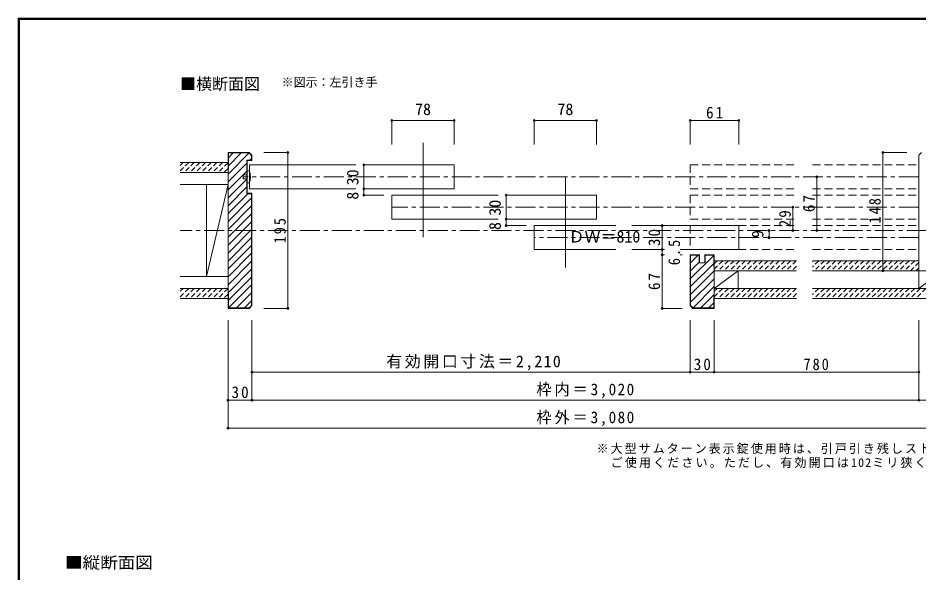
# Model space of a CAD drawing. Units: millimetres at full size, sheet at 1:5. Extents: x -973 to 977, y -718 to 696.
# Drawn here: x -973 to 155, y 1 to 696 of the extents above; entities that cross this region are included whole.
import ezdxf
from ezdxf.enums import TextEntityAlignment as Align

# ---------------------------------------------------------------- set-up
doc = ezdxf.new("R2010")
doc.units = ezdxf.units.MM
doc.header["$LTSCALE"] = 5
doc.header["$PDMODE"] = 32
doc.header["$PDSIZE"] = 2.5
for name, pattern in [('CHAIN1', [8, 5, -1, 1, -1]), ('DASHED1', [1.8, 1.2, -0.6]), ('DASHED2', [3, 2, -1])]:
    doc.linetypes.add(name, pattern=pattern)
for name, color, linetype, lineweight in [('0-1_通り芯', 4, 'CHAIN1', 9), ('0-2_柱', 7, 'Continuous', 9), ('0-3_仕上げ', 2, 'Continuous', 9), ('0-4_枠', 3, 'Continuous', 9), ('0-6_扉', 6, 'Continuous', 9), ('0-7_金物', 7, 'Continuous', 9), ('0-A_文字', 7, 'Continuous', 9), ('0-B_寸法', 7, 'Continuous', 9), ('0-C_ハッチ', 4, 'DASHED1', 9), ('F-0_補助線', 7, 'Continuous', 9)]:
    doc.layers.add(name, color=color, linetype=linetype, lineweight=lineweight)
doc.styles.add('ＭＳ ゴシック', font='')
doc.styles.get('ＭＳ ゴシック').set_extended_font_data('MS Gothic')

msp = doc.modelspace()

# ---------------------------------------------------------------- linework, layer by layer
at = {"layer": '0-1_通り芯'}
msp.add_line((244.795, 430), (-770.339, 430), dxfattribs=at)
at = {"layer": '0-2_柱'}
for p, q in [((-770.339, 487.5), (-710.339, 487.5)), ((-737.339, 372.5), (-737.339, 487.5)), ((-710.339, 487.5), (-737.339, 372.5)), ((-710.339, 487.5), (-710.339, 372.5)), ((-710.339, 372.5), (-770.339, 372.5)), ((-101.489, 357.5), (-71.489, 379.5)), ((154.795, 357.5), (184.795, 379.5))]:
    msp.add_line(p, q, dxfattribs=at)
at = {"layer": '0-2_柱', "color": 3}
for p, q in [((-71.489, 379.5), (-71.489, 357.5)), ((154.795, 357.5), (154.795, 379.5))]:
    msp.add_line(p, q, dxfattribs=at)
at = {"layer": '0-3_仕上げ'}
for p, q in [((-770.339, 515), (-710.339, 515)), ((-710.339, 515), (-710.339, 502.5)), ((-770.339, 502.5), (-710.339, 502.5)), ((-101.489, 392), (-101.489, 379.5)), ((1.653, 392), (-101.489, 392)), ((154.795, 392), (21.653, 392)), ((1.653, 379.5), (-101.489, 379.5)), ((154.795, 379.5), (21.653, 379.5)), ((-770.339, 357.5), (-710.339, 357.5)), ((-710.339, 357.5), (-710.339, 345)), ((-101.489, 357.5), (-101.489, 345)), ((1.653, 357.5), (-101.489, 357.5)), ((244.795, 357.5), (21.653, 357.5)), ((-770.339, 345), (-710.339, 345)), ((1.653, 345), (-101.489, 345)), ((244.795, 345), (21.653, 345))]:
    msp.add_line(p, q, dxfattribs=at)
at = {"layer": '0-4_枠'}
for p, q in [((-710.339, 527.5), (-710.339, 332.5)), ((-683.839, 527.5), (-710.339, 527.5)), ((-709.839, 527), (-709.839, 507.5)), ((-684.046, 527), (-709.839, 527)), ((-684.046, 527), (-680.839, 523.793)), ((-683.839, 527.5), (-680.339, 524)), ((-680.839, 523.793), (-680.839, 518)), ((-680.339, 524), (-680.339, 517.5)), ((158.295, 527.5), (154.795, 524)), ((154.795, 524), (154.795, 379.5)), ((-686.839, 518), (-680.839, 518)), ((-686.839, 476), (-686.839, 518)), ((-710.339, 507.5), (-709.839, 507.5)), ((-686.839, 476), (-680.839, 476)), ((-686.339, 476.5), (-680.339, 476.5)), ((-680.839, 336.207), (-680.839, 476)), ((-680.339, 336), (-680.339, 476.5)), ((-131.489, 336), (-131.489, 399.5)), ((-130.989, 336.207), (-130.989, 399)), ((-120.439, 399), (-130.989, 399)), ((-120.439, 389.5), (-120.439, 399)), ((-112.539, 399), (-101.989, 399)), ((-101.989, 384.5), (-101.989, 399)), ((-101.489, 332.5), (-101.489, 399.5)), ((-101.989, 384.5), (-101.489, 384.5)), ((184.795, 379.5), (154.795, 379.5)), ((-709.839, 352.5), (-710.339, 352.5)), ((-709.839, 352.5), (-709.839, 333)), ((-101.989, 347.5), (-101.489, 347.5)), ((-101.989, 333), (-101.989, 347.5)), ((-683.839, 332.5), (-710.339, 332.5)), ((-684.046, 333), (-709.839, 333)), ((-684.046, 333), (-680.839, 336.207)), ((-683.839, 332.5), (-680.339, 336))]:
    msp.add_line(p, q, dxfattribs=at)
for points in [[(-686.339, 476.5), (-686.339, 517.5), (-680.339, 517.5)], [(-119.939, 389.5), (-119.939, 399.5), (-131.489, 399.5)], [(-120.439, 389.5), (-112.539, 389.5), (-112.539, 399)], [(-113.039, 389.5), (-113.039, 399.5), (-101.489, 399.5)], [(-131.489, 336), (-127.989, 332.5), (-101.489, 332.5)], [(-130.989, 336.207), (-127.782, 333), (-101.989, 333)]]:
    msp.add_lwpolyline(points, dxfattribs=at)
at = {"layer": '0-6_扉', "color": 3}
for p, q in [((-466.055, 539.5), (-466.055, 421.5)), ((-287.772, 496.5), (-287.772, 383.5))]:
    msp.add_line(p, q, dxfattribs=at)
at = {"layer": '0-6_扉'}
for p, q in [((-683.339, 512), (-683.339, 482)), ((-683.339, 512), (-550.197, 512)), ((-530.197, 512), (-427.055, 512)), ((-427.055, 512), (-427.055, 482)), ((-683.339, 482), (-550.197, 482)), ((-530.197, 482), (-427.055, 482)), ((-505.055, 474), (-505.055, 444)), ((-505.055, 474), (-371.914, 474)), ((-351.914, 474), (-248.772, 474)), ((-248.772, 474), (-248.772, 444)), ((-505.055, 444), (-371.914, 444)), ((-351.914, 444), (-248.772, 444)), ((-326.772, 436), (-326.772, 406)), ((-326.772, 436), (-224.761, 436)), ((-204.761, 436), (-70.489, 436)), ((-70.489, 436), (-70.489, 406)), ((-326.772, 406), (-224.761, 406)), ((-204.761, 406), (-163.75, 406)), ((-144.182, 406), (-70.489, 406))]:
    msp.add_line(p, q, dxfattribs=at)
at = {"layer": '0-6_扉', "color": 2, "linetype": 'DASHED2'}
for p, q in [((-131.489, 512), (-131.489, 482)), ((-131.489, 512), (1.653, 512)), ((21.653, 512), (154.795, 512)), ((154.795, 512), (154.795, 482)), ((-131.489, 482), (1.653, 482)), ((-131.489, 474), (-131.489, 444)), ((-131.489, 474), (1.653, 474)), ((21.653, 482), (154.795, 482)), ((21.653, 474), (154.795, 474)), ((154.795, 474), (154.795, 444)), ((-131.489, 444), (1.653, 444)), ((21.653, 444), (154.795, 444)), ((-131.489, 436), (-131.489, 406)), ((-131.489, 436), (1.653, 436)), ((21.653, 436), (154.795, 436)), ((154.795, 436), (154.795, 406)), ((-131.489, 406), (1.653, 406)), ((21.653, 406), (154.795, 406))]:
    msp.add_line(p, q, dxfattribs=at)
at = {"layer": '0-7_金物'}
for p, q in [((-691.339, 499.5), (-686.339, 499.5)), ((-691.339, 494.5), (-691.339, 499.5)), ((-686.339, 504.5), (-686.339, 489.5)), ((-683.339, 504.5), (-686.339, 504.5)), ((-686.339, 494.5), (-691.339, 494.5)), ((-686.339, 489.5), (-683.339, 489.5))]:
    msp.add_line(p, q, dxfattribs=at)
msp.add_arc((-710.964, 497), 28.625, 344.81071, 15.18929, dxfattribs=at)
at = {"layer": '0-B_寸法', "color": 4}
for p, q in [((-505.055, 537.5), (-505.055, 567.5)), ((-505.055, 567.5), (-427.055, 567.5)), ((-427.055, 537.5), (-427.055, 567.5)), ((-326.772, 537.5), (-326.772, 567.5)), ((-326.772, 567.5), (-248.772, 567.5)), ((-248.772, 537.5), (-248.772, 567.5)), ((-131.489, 567.5), (-70.489, 567.5)), ((-131.489, 567.5), (-131.489, 537.5)), ((-70.489, 567.5), (-70.489, 537.5)), ((-635.339, 527.5), (-665.339, 527.5)), ((-635.339, 527.5), (-635.339, 332.5)), ((109.795, 527.5), (109.795, 379.5)), ((109.795, 527.5), (139.795, 527.5)), ((-540.102, 512), (-540.102, 474)), ((-515.055, 512), (-540.102, 512)), ((27.207, 497), (27.207, 430)), ((-515.055, 482), (-540.102, 482)), ((-540.102, 474), (-515.055, 474)), ((-361.818, 474), (-361.818, 436)), ((-336.772, 474), (-361.818, 474)), ((-2.793, 459), (-2.793, 430)), ((-336.772, 444), (-361.818, 444)), ((-361.818, 436), (-336.772, 436)), ((-166.535, 436), (-141.489, 436)), ((-166.535, 436), (-166.535, 406)), ((-32.793, 430), (-32.793, 421)), ((-166.535, 406), (-166.535, 399.5)), ((-166.535, 406), (-163.75, 406)), ((-166.535, 399.5), (-163.75, 399.5)), ((-166.535, 399.5), (-166.535, 332.5)), ((-144.182, 406), (-141.489, 406)), ((-144.182, 399.5), (-141.489, 399.5)), ((109.795, 379.5), (139.795, 379.5)), ((-635.339, 332.5), (-665.339, 332.5)), ((-166.535, 332.5), (-141.489, 332.5)), ((-710.339, 182.5), (-710.339, 317.5)), ((-680.339, 217.5), (-680.339, 317.5)), ((-131.489, 252.5), (-131.489, 317.5)), ((-101.489, 252.5), (-101.489, 317.5)), ((154.795, 217.5), (154.795, 317.5)), ((-680.339, 252.5), (-131.489, 252.5)), ((-131.489, 252.5), (-101.489, 252.5)), ((-101.489, 252.5), (154.795, 252.5)), ((-680.339, 217.5), (-710.339, 217.5)), ((154.795, 217.5), (-680.339, 217.5)), ((184.795, 217.5), (154.795, 217.5)), ((-710.339, 182.5), (184.795, 182.5))]:
    msp.add_line(p, q, dxfattribs=at)
at = {"layer": '0-B_寸法', "color": 4, "linetype": 'CHAIN1'}
for p, q in [((154.795, 497), (-691.339, 497)), ((154.795, 459), (-505.055, 459)), ((154.795, 421), (-326.772, 421))]:
    msp.add_line(p, q, dxfattribs=at)
at = {"layer": '0-B_寸法'}
for p in [(-505.055, 567.5), (-427.055, 567.5), (-326.772, 567.5), (-248.772, 567.5), (-131.489, 567.5), (-70.489, 567.5), (-635.339, 527.5), (109.795, 527.5), (-540.102, 512), (27.207, 497), (-540.102, 482), (-540.102, 474), (-361.818, 474), (-2.793, 459), (-361.818, 444), (-361.818, 436), (-166.535, 436), (-32.793, 430), (-2.793, 430), (27.207, 430), (-32.793, 421), (-166.535, 406), (-166.535, 399.5), (109.795, 379.5), (-635.339, 332.5), (-166.535, 332.5), (-680.339, 252.5), (-131.489, 252.5), (-101.489, 252.5), (154.795, 252.5), (-710.339, 217.5), (-680.339, 217.5), (154.795, 217.5), (-710.339, 182.5)]:
    msp.add_point(p, dxfattribs=at)
at = {"layer": '0-C_ハッチ', "linetype": 'Continuous'}
for p, q in [((-710.339, 500.567), (-683.906, 527)), ((-709.839, 520.866), (-703.705, 527)), ((-709.839, 510.967), (-693.805, 527)), ((-683.006, 518), (-680.839, 520.168)), ((-710.339, 490.668), (-686.839, 514.168)), ((-710.339, 480.768), (-686.839, 504.268)), ((-710.339, 470.869), (-686.839, 494.369)), ((-710.339, 460.969), (-686.839, 484.469)), ((-710.339, 451.07), (-685.408, 476)), ((-710.339, 441.17), (-680.839, 470.67)), ((-710.339, 431.271), (-680.839, 460.771)), ((-710.339, 421.371), (-680.839, 450.871)), ((-710.339, 411.472), (-680.839, 440.972)), ((-710.339, 401.572), (-680.839, 431.072)), ((-710.339, 391.673), (-680.839, 421.173)), ((-710.339, 381.773), (-680.839, 411.273)), ((-710.339, 371.874), (-680.839, 401.374)), ((-130.989, 389.525), (-121.513, 399)), ((-130.989, 369.726), (-101.989, 398.726)), ((-112.539, 398.075), (-111.614, 399)), ((-710.339, 361.974), (-680.839, 391.474)), ((-130.989, 379.625), (-120.776, 389.837)), ((-130.989, 359.826), (-101.989, 388.826)), ((-709.913, 352.5), (-680.839, 381.575)), ((-130.989, 349.927), (-101.989, 378.927)), ((-709.839, 342.675), (-680.839, 371.675)), ((-709.614, 333), (-680.839, 361.776)), ((-130.989, 340.027), (-101.489, 369.527)), ((-699.715, 333), (-680.839, 351.876)), ((-127.949, 333.167), (-101.489, 359.628)), ((-689.815, 333), (-680.839, 341.977)), ((-118.217, 333), (-101.489, 349.728)), ((-108.317, 333), (-101.989, 339.329))]:
    msp.add_line(p, q, dxfattribs=at)
at = {"layer": '0-C_ハッチ'}
for p, q in [((-766.689, 515), (-770.339, 511.351)), ((-759.618, 515), (-770.339, 504.279)), ((-752.547, 515), (-765.047, 502.5)), ((-745.476, 515), (-757.976, 502.5)), ((-738.405, 515), (-750.905, 502.5)), ((-731.334, 515), (-743.834, 502.5)), ((-724.263, 515), (-736.763, 502.5)), ((-717.192, 515), (-729.692, 502.5)), ((-710.339, 514.782), (-722.621, 502.5)), ((-710.339, 507.711), (-715.55, 502.5)), ((-97.839, 392), (-101.489, 388.351)), ((-90.768, 392), (-101.489, 381.279)), ((-83.697, 392), (-96.197, 379.5)), ((-76.626, 392), (-89.126, 379.5)), ((-69.555, 392), (-82.055, 379.5)), ((-62.484, 392), (-74.984, 379.5)), ((-55.413, 392), (-67.913, 379.5)), ((-48.342, 392), (-60.842, 379.5)), ((-41.271, 392), (-53.771, 379.5)), ((-34.2, 392), (-46.7, 379.5)), ((-27.129, 392), (-39.629, 379.5)), ((-20.057, 392), (-32.557, 379.5)), ((-12.986, 392), (-25.486, 379.5)), ((-5.915, 392), (-18.415, 379.5)), ((1.156, 392), (-11.344, 379.5)), ((1.653, 385.426), (-4.273, 379.5)), ((22.369, 392), (21.653, 391.284)), ((29.44, 392), (21.653, 384.213)), ((36.511, 392), (24.011, 379.5)), ((43.582, 392), (31.082, 379.5)), ((50.653, 392), (38.153, 379.5)), ((57.724, 392), (45.224, 379.5)), ((64.795, 392), (52.295, 379.5)), ((71.866, 392), (59.366, 379.5)), ((78.937, 392), (66.437, 379.5)), ((86.009, 392), (73.509, 379.5)), ((93.08, 392), (80.58, 379.5)), ((100.151, 392), (87.651, 379.5)), ((107.222, 392), (94.722, 379.5)), ((114.293, 392), (101.793, 379.5)), ((121.364, 392), (108.864, 379.5)), ((128.435, 392), (115.935, 379.5)), ((135.506, 392), (123.006, 379.5)), ((142.577, 392), (130.077, 379.5)), ((149.648, 392), (137.148, 379.5)), ((154.795, 390.075), (144.219, 379.5)), ((154.795, 383.004), (151.29, 379.5)), ((-766.689, 357.5), (-770.339, 353.851)), ((-759.618, 357.5), (-770.339, 346.779)), ((-752.547, 357.5), (-765.047, 345)), ((-745.476, 357.5), (-757.976, 345)), ((-738.405, 357.5), (-750.905, 345)), ((-731.334, 357.5), (-743.834, 345)), ((-724.263, 357.5), (-736.763, 345)), ((-717.192, 357.5), (-729.692, 345)), ((-710.339, 357.282), (-722.621, 345)), ((-710.339, 350.211), (-715.55, 345)), ((-97.839, 357.5), (-101.489, 353.851)), ((-90.768, 357.5), (-101.489, 346.779)), ((-83.697, 357.5), (-96.197, 345)), ((-76.626, 357.5), (-89.126, 345)), ((-69.555, 357.5), (-82.055, 345)), ((-62.484, 357.5), (-74.984, 345)), ((-55.413, 357.5), (-67.913, 345)), ((-48.342, 357.5), (-60.842, 345)), ((-41.271, 357.5), (-53.771, 345)), ((-34.2, 357.5), (-46.7, 345)), ((-27.129, 357.5), (-39.629, 345)), ((-20.057, 357.5), (-32.557, 345)), ((-12.986, 357.5), (-25.486, 345)), ((-5.915, 357.5), (-18.415, 345)), ((1.156, 357.5), (-11.344, 345)), ((1.653, 350.926), (-4.273, 345)), ((22.369, 357.5), (21.653, 356.784)), ((29.44, 357.5), (21.653, 349.713)), ((36.511, 357.5), (24.011, 345)), ((43.582, 357.5), (31.082, 345)), ((50.653, 357.5), (38.153, 345)), ((57.724, 357.5), (45.224, 345)), ((64.795, 357.5), (52.295, 345)), ((71.866, 357.5), (59.366, 345)), ((78.937, 357.5), (66.437, 345)), ((86.009, 357.5), (73.509, 345)), ((93.08, 357.5), (80.58, 345)), ((100.151, 357.5), (87.651, 345)), ((107.222, 357.5), (94.722, 345)), ((114.293, 357.5), (101.793, 345)), ((121.364, 357.5), (108.864, 345)), ((128.435, 357.5), (115.935, 345)), ((135.506, 357.5), (123.006, 345)), ((142.577, 357.5), (130.077, 345)), ((149.648, 357.5), (137.148, 345)), ((156.719, 357.5), (144.219, 345)), ((163.79, 357.5), (151.29, 345))]:
    msp.add_line(p, q, dxfattribs=at)
at = {"layer": 'F-0_補助線', "color": 6}
for p, q in [((-973.347, 695.833), (-973.347, -700.833)), ((-973.347, 695.833), (976.653, 695.833)), ((-973.347, 695), (976.653, 695)), ((-973.347, 694.167), (976.653, 694.167)), ((-972.514, 695.833), (-972.514, -700.833)), ((-971.68, 695.833), (-971.68, -700.833))]:
    msp.add_line(p, q, dxfattribs=at)

# ---------------------------------------------------------------- texts
at = {"layer": '0-A_文字', "style": 'ＭＳ ゴシック'}
for s, height, p in [('■横断面図', 14.66, (-770.339, 601.667)), ('※図示：左引き手', 11, (-643.222, 606.667)), ('ＤＷ＝810', 14.66, (-283.856, 410.469))]:
    msp.add_text(s, height=height, dxfattribs=at).set_placement(p, align=Align.BOTTOM_LEFT)
at = {"layer": '0-A_文字', "style": 'ＭＳ ゴシック', "width": 1.1}
msp.add_text('■縦断面図', height=14.66, dxfattribs=at).set_placement((-914.464, 2.5), align=Align.BOTTOM_LEFT)
at = {"layer": '0-A_文字', "char_height": 11, "attachment_point": 7, "style": 'ＭＳ ゴシック'}
for s, insert in [('\\T1.17;※大型サムターン表示錠使用時は、引戸引き残しストッパーを', (-248.704, 150.114)), ('\\T1.18;\u3000ご使用ください。ただし、有効開口は102ミリ狭くなります。', (-248.704, 132.614))]:
    msp.add_mtext(s, dxfattribs=dict(at, insert=insert))
at = {"layer": '0-B_寸法', "style": 'ＭＳ ゴシック'}
for p in [(-476.055, 570), (-297.772, 570)]:
    msp.add_text('78', height=14.66, dxfattribs=at).set_placement(p, align=Align.BOTTOM_LEFT)
for s, p in [('30', (-542.602, 486.5)), ('8', (-542.602, 468.5)), ('30', (-364.318, 448.5)), ('8', (-364.318, 430.5)), ('9', (-35.293, 420.5))]:
    msp.add_text(s, height=14.66, rotation=90, dxfattribs=at).set_placement(p, align=Align.BOTTOM_LEFT)
at = {"layer": '0-B_寸法', "char_height": 14.66, "attachment_point": 7, "style": 'ＭＳ ゴシック'}
for s, insert in [('\\T1.27;\\W0.95;61', (-111.614, 570)), ('\\T1.16;有効開口寸法＝2,210', (-512.164, 255)), ('\\T1.27;\\W0.95;30', (-127.114, 255)), ('\\T1.27;\\W0.9;780', (10.403, 255)), ('\\T1.19;\\W0.95;枠内＝3,020', (-324.022, 220)), ('\\T1.27;\\W0.95;30', (-705.964, 220)), ('\\T1.19;\\W0.95;枠外＝3,080', (-324.022, 185))]:
    msp.add_mtext(s, dxfattribs=dict(at, insert=insert))
at = {"layer": '0-B_寸法', "char_height": 14.66, "attachment_point": 7, "rotation": 90, "style": 'ＭＳ ゴシック'}
for s, insert in [('\\T1.27;\\W0.95;67', (24.707, 452.875)), ('\\T1.27;\\W0.9;148', (107.295, 438.75)), ('\\T1.27;\\W0.95;29', (-5.293, 433.875)), ('\\T1.27;\\W0.9;195', (-637.839, 413.75)), ('\\T1.27;\\W0.95;30', (-169.035, 410.375)), ('\\T1.27;\\W0.9;6.5', (-144.035, 386.5)), ('\\T1.27;\\W0.95;67', (-169.035, 355.375))]:
    msp.add_mtext(s, dxfattribs=dict(at, insert=insert))

doc.saveas('drawing.dxf')
